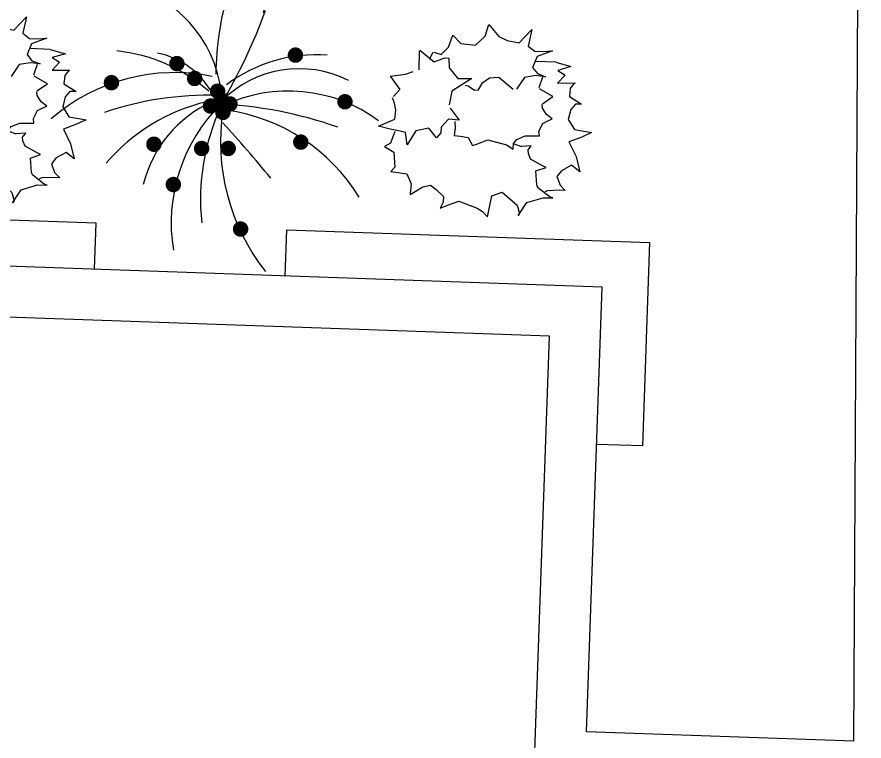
# Model space of a CAD drawing. Extents: x 302512 to 1034855, y -184136 to 410364.
# Drawn here: x 515227 to 521880, y -29005 to -23314 of the extents above; entities that cross this region are included whole.
import ezdxf

# ---------------------------------------------------------------- set-up
doc = ezdxf.new("R2010")
doc.units = 0
doc.header["$MEASUREMENT"] = 0
for name, color, linetype in [('WALL', 4, 'Continuous'), ('WZ', 2, 'Continuous'), ('支路', 7, 'Continuous'), ('树', 80, 'Continuous'), ('环境', 8, 'Continuous')]:
    doc.layers.add(name, color=color, linetype=linetype)

# ---------------------------------------------------------------- blocks, each defined once
blk = doc.blocks.new('A$C2FB4403F')
at = {"layer": 'WZ'}
for p, q in [((24303.89990800619, 23178.44032616913), (2472.083340525627, 23943.96845434606)), ((23890.18578636646, 22792.7012937814), (2858.476174235344, 23530.17383720726)), ((24181.86133700609, 19683.71289616823), (24303.89990800619, 23178.44032616913)), ((23768.14520746469, 19297.91636404395), (23890.18578636646, 22792.7012937814)), ((26280.58207386732, 19610.42395309359), (24181.86133700609, 19683.71289616823))]:
    blk.add_line(p, q, dxfattribs=at)
for points in [[(20316.4401756525, 23320.82978258282), (20329.00399446487, 23680.61048030853), (18889.88120353222, 23730.86575555801), (18877.31738466024, 23371.0850578323)], [(21815.51388961077, 23268.12182343006), (21828.09023499489, 23628.26123525202), (24676.35409200191, 23528.79766964912), (24620.51489728689, 21929.77234642208), (24260.73419952393, 21942.33616523445)]]:
    blk.add_lwpolyline(points, dxfattribs=at)
blk = doc.blocks.new('M_F19')
for points in [[(268.7080528295992, 189.5246823612033, 29.997, 29.997, 1), (298.7110528295925, 189.5246823612033, 29.997, 29.997, 1)], [(-191.8093345468515, 156.4668311215355, 29.997, 29.997, 1), (-161.8063345468472, 156.4668311215355, 29.997, 29.997, 1)], [(-446.0820038316924, 82.30226051427235, 29.997, 29.997, 1), (-416.0790038316882, 82.30226051427235, 29.997, 29.997, 1)], [(-123.0610951829804, 98.83118613411352, 29.997, 29.997, 1), (-93.05809518297974, 98.83118613411352, 29.997, 29.997, 1)], [(-33.71233810031845, 49.24440927460455, 29.997, 29.997, 1), (-3.709338100325112, 49.24440927460455, 29.997, 29.997, 1)], [(-19.93873613717733, 16.33028782293695, 29.997, 29.997, 1), (10.06426386282692, 16.33028782293695, 29.997, 29.997, 1)], [(461.0593985062042, 8.137689907016465, 29.997, 29.997, 1), (491.0623985062048, 8.137689907016465, 29.997, 29.997, 1)], [(-61.25954202660796, -8.391235712817434, 29.997, 29.997, 1), (-31.25654202661462, -8.391235712817434, 29.997, 29.997, 1)], [(14.31561309290555, -0.1986377968969464, 29.997, 29.997, 1), (44.31861309290616, -0.1986377968969464, 29.997, 29.997, 1)], [(-13.11182038153493, -33.11275924857182, 29.997, 29.997, 1), (16.89117961846932, -33.11275924857182, 29.997, 29.997, 1)], [(-281.1580916295134, -156.8641067153294, 29.997, 29.997, 1), (-251.1550916295128, -156.8641067153294, 29.997, 29.997, 1)], [(289.3085705483827, -148.6715087994162, 29.997, 29.997, 1), (319.311570548387, -148.6715087994162, 29.997, 29.997, 1)], [(-95.63366170854351, -173.3930323351706, 29.997, 29.997, 1), (-65.63066170855018, -173.3930323351706, 29.997, 29.997, 1)], [(7.488697337259509, -173.3930323351706, 29.997, 29.997, 1), (37.49169733725284, -173.3930323351706, 29.997, 29.997, 1)], [(-205.5829365099999, -313.5295756337619, 29.997, 29.997, 1), (-175.5799365099992, -313.5295756337619, 29.997, 29.997, 1)], [(55.63641898233618, -486.7239701720391, 29.997, 29.997, 1), (85.63941898234043, -486.7239701720391, 29.997, 29.997, 1)]]:
    blk.add_lwpolyline(points, format="xyseb", close=True)
for centre, radius, start, end in [((-364.0624273419307, 515.2882468599455), 548.1530888286114, 342.9456350568751, 6.481377850901596), ((-482.9476049698787, -9.366995773521921), 481.590292170942, 6.990448297876262, 78.02836256322455), ((1198.922633930124, 96.34765904088272), 1224.727740074601, 163.8561215232247, 179.1105149163876), ((-1741.271413846636, 1043.621006615649), 2025.93579038022, 328.9872775939272, 340.3610108459401), ((-479.6631429767804, -437.3135074485181), 647.0761581219064, 48.75809887789755, 83.86240095366526), ((-315.4999156218582, -111.3503274217328), 315.4465604040754, 28.89011928670217, 78.45792187995568), ((365.5584485565705, -390.9622622612733), 581.995294796342, 85.87406080653938, 126.9558399417119), ((298.1803219250505, -285.4993274423141), 422.0224543355716, 62.9908582621707, 135.9101719540797), ((-184.6246790750956, -610.5179731575663), 732.1080079143107, 78.55155098013316, 130.9815348713877), ((-55.34489215565918, -1222.577526333058), 1255.971122874843, 88.32856473930403, 108.7290030802688), ((256.6452040341828, -536.2419319682922), 586.1115378131698, 53.32312996791644, 115.7632577042061), ((104.3438884092575, -701.2951203766679), 728.2267695975378, 103.045235373428, 139.776625494149), ((154.9695312472904, -426.2726432152922), 475.875404494438, 114.0955767610405, 166.2953379553469), ((450.0667731131434, -463.4394365845765), 649.3232523907575, 134.4860623050567, 189.3762174920274), ((778.5288632172087, -372.2509250680741), 863.8362127019741, 155.0887597473385, 185.9637238118709), ((-86.60310277417375, -1604.443387119136), 1605.401999270764, 70.52489667841802, 87.82436815328639), ((805.4092372159939, -148.5996439054143), 812.9823453502462, 171.2495824831473, 218.2332804430338), ((-82.58800080557194, -736.4260957738588), 718.2576203812787, 31.31504884319343, 82.13779409021814), ((-3287.951766343682, -3108.005333478603), 4475.046511780242, 39.0487703031419, 42.67989976416857)]:
    blk.add_arc(centre, radius, start, end)
at = {"width": 0.8, "flags": 9}
for tag in ['YSIZE', 'XSIZE']:
    blk.add_attdef(tag, (0, 0), '', height=0.5, dxfattribs=at)
blk = doc.blocks.new('M_F8')
for p, q in [((2.884182448335196, 532.5664998485645), (27.62648433399954, 593.8089837036823)), ((27.62648433399954, 593.8089837036823), (75.99653670368934, 524.4181436125509)), ((-201.8146768222468, 486.4796405021534), (-173.2033220844496, 550.1487763033165)), ((-173.2033220844496, 550.1487763033165), (-132.0132619734759, 501.7751866417693)), ((-53.67982563220357, 486.4796405021534), (2.884182448335196, 532.5664998485645)), ((75.99653670368934, 524.4181436125509), (121.3056000353281, 499.7167353163386)), ((185.4131813522872, 481.4213266714505), (259.2922986166595, 549.119549372439)), ((259.2922986166595, 549.119549372439), (233.2527650227312, 460.8508504265901)), ((-370.4592343217118, 375.215561996858), (-361.0861575099079, 478.2667451751622)), ((-357.9617962472839, 481.3895083786356), (-286.1015255753082, 412.6887204385403)), ((-310.0213174105265, 429.9178676502779), (-286.1015255753082, 465.7756923612669)), ((-282.9771678007201, 465.7756923612669), (-244.828337578565, 450.6218157911662)), ((-244.828337578565, 450.6218157911662), (-201.8146768222468, 486.4796405021534)), ((-132.0132619734759, 501.7751866417693), (-53.67982563220357, 486.4796405021534)), ((121.3056000353281, 499.7167353163386), (185.4131813522872, 481.4213266714505)), ((-286.1015255753082, 412.6887204385403), (-225.7344686574688, 430.1637465203203)), ((-225.7344686574688, 430.1637465203203), (-203.0661146184939, 426.6417373585809)), ((-203.0661146184939, 426.6417373585809), (-206.6405997363727, 373.847852538489)), ((-197.093665275821, 440.3927811557442), (-197.093665275821, 440.3927811557442)), ((233.2527650227312, 460.8508504265901), (266.7194913184976, 430.1637465203203)), ((266.7194913184976, 430.1637465203203), (309.7331520748121, 424.9930257156011)), ((362.2937472916747, 424.9930257156011), (276.266425779042, 399.4766426140523)), ((309.7331520748121, 424.9930257156011), (362.2937472916747, 424.9930257156011)), ((-206.6405997363727, 373.847852538489), (-163.6269389800545, 312.3612377519366)), ((-206.6405997363727, 373.847852538489), (-206.6405997363727, 373.847852538489)), ((276.266425779042, 399.4766426140523), (247.5207110297015, 343.0483416582047)), ((375.8369509097829, 361.7987271304773), (265.7653595947922, 374.4149086848065)), ((-529.8015715146794, 353.3562195725426), (-445.4438627682757, 356.478982776016)), ((-445.4438627682757, 356.478982776016), (-402.6150345968526, 368.677131733768)), ((247.5207110297015, 343.0483416582047), (271.4405028649235, 307.1905169472175)), ((375.8369509097829, 361.7987271304773), (456.4065953362733, 332.3147570511319)), ((-163.6269389800545, 312.3612377519366), (-87.14655192797363, 307.1905169472175)), ((-87.14655192797363, 307.1905169472175), (-154.0800045195101, 271.3326922362285)), ((8.532615412903397, 302.1322031165128), (-34.4810453434111, 276.5034130409476)), ((61.09321062976596, 302.1322031165128), (8.532615412903397, 302.1322031165128)), ((132.8525861354246, 230.4165536945384), (61.09321062976596, 302.1322031165128)), ((199.7860387269611, 291.9031684810907), (151.9464550565208, 230.4165536945384)), ((261.8935684043718, 296.9614823117936), (199.7860387269611, 291.9031684810907)), ((314.4541636212343, 286.7324476763715), (261.8935684043718, 296.9614823117936)), ((271.4405028649235, 307.1905169472175), (314.4541636212343, 286.7324476763715)), ((276.266425779042, 230.4165536945384), (300.186217614264, 286.7324476763715)), ((-517.5428041926098, 203.1028206295377), (-527.0897386531615, 233.902331509822)), ((-201.8146768222468, 245.8163091346796), (-220.4899739405482, 172.2359563074024)), ((-154.0800045195101, 271.3326922362285), (-201.8146768222468, 245.8163091346796)), ((-110.961432395492, 266.2743784055256), (-125.3342897701659, 271.3326922362285)), ((-77.49470609972559, 240.6455883299604), (-110.961432395492, 266.2743784055256)), ((-58.40083717862944, 240.6455883299604), (-77.49470609972559, 240.6455883299604)), ((-34.4810453434111, 276.5034130409476), (-58.40083717862944, 240.6455883299604)), ((465.7987964630338, 238.4560953688742), (444.1899143122464, 213.1775191409706)), ((-512.8217926461839, 167.2449959185506), (-517.5428041926098, 203.1028206295377)), ((346.0348003892759, 175.6077193839319), (277.1586636422653, 222.5370489143661)), ((444.1899143122464, 213.1775191409706), (436.3399810758347, 168.9515640219506)), ((-522.3687271067356, 116.0998227414366), (-512.8217926461839, 167.2449959185506)), ((-217.3656161659565, 153.4993770865603), (-173.3286067743866, 85.3003118611523)), ((286.5508647690258, 141.1928773787622), (346.0348003892759, 175.6077193839319)), ((436.3399810758347, 168.9515640219506), (499.2257099697417, 122.5998054175852)), ((-613.2219715334904, 85.3003118611523), (-522.3687271067356, 116.0998227414366)), ((-230.715124905375, 95.52934649657436), (-273.7287856616931, 54.61320795488427)), ((-173.3286067743866, 85.3003118611523), (-230.715124905375, 95.52934649657436)), ((285.6586269058062, 116.0998227414366), (285.6586269058062, 136.5578920122807)), ((304.7524958269023, 80.24199803044758), (285.6586269058062, 116.0998227414366)), ((438.2808986342898, 97.32122918968162), (420.5969831017101, 44.6844863677743)), ((465.7987964630338, 124.7256089029288), (438.2808986342898, 97.32122918968162)), ((499.2257099697417, 122.5998054175852), (465.7987964630338, 124.7256089029288)), ((-551.0095304883762, 64.84224259030634), (-613.2219715334904, 85.3003118611523)), ((-527.0897386531615, 49.44248715016511), (-555.835453402502, -12.0441276363872)), ((-498.4489352715136, 49.44248715016511), (-551.0095304883762, 64.84224259030634)), ((-469.7032205221731, 39.21345251474122), (-498.4489352715136, 49.44248715016511)), ((-340.662238253226, 54.61320795488427), (-412.4216137588846, 44.38417331946039)), ((-340.662238253226, 54.61320795488427), (-340.662238253226, 54.61320795488427)), ((-302.3695890433337, -1.815093000965135), (-340.662238253226, 54.61320795488427)), ((-273.7287856616931, 54.61320795488427), (-278.5547085758117, 23.81369707459999)), ((-197.2483986096086, 80.24199803044758), (-197.2483986096086, 44.38417331946039)), ((-173.3286067743866, 85.3003118611523), (-173.3286067743866, 85.3003118611523)), ((333.4982105762465, 54.61320795488427), (304.7524958269023, 80.24199803044758)), ((304.7524958269023, 44.38417331946039), (333.4982105762465, 54.61320795488427)), ((-464.9822089757472, -27.33147610251399), (-469.7032205221731, 39.21345251474122)), ((-412.4216137588846, 44.38417331946039), (-464.9822089757472, -27.33147610251399)), ((-412.4216137588846, 44.38417331946039), (-412.4216137588846, 44.38417331946039)), ((-278.5547085758117, 23.81369707459999), (-302.3695890433337, -1.815093000965135)), ((-197.2483986096086, 44.38417331946039), (-206.7953330701566, 3.355627803754032)), ((-206.7953330701566, 3.355627803754032), (-173.3286067743866, -1.815093000965135)), ((256.9129121564656, -6.873406831668035), (280.832703991684, 34.04273171002205)), ((280.832703991684, 34.04273171002205), (304.7524958269023, 44.38417331946039)), ((420.5969831017101, 44.6844863677743), (450.0989299902103, -12.15765030557486)), ((-555.835453402502, -12.0441276363872), (-589.3021796982684, -27.33147610251399)), ((-589.3021796982684, -27.33147610251399), (-541.4625960278318, -63.18930081350118)), ((-173.3286067743866, -1.815093000965135), (-130.3149460180757, -12.0441276363872)), ((-130.3149460180757, -12.0441276363872), (-111.2210770969796, -58.13098698279828)), ((-87.30128526175758, -52.96026617807911), (-53.83455896599116, -42.73123154265522)), ((-53.83455896599116, -42.73123154265522), (-25.08884421665061, -32.50219690723316)), ((-25.08884421665061, -32.50219690723316), (75.31133467065592, -68.36002161822034)), ((113.4990725128482, -63.18930081350118), (132.6978528016407, -42.73123154265522)), ((132.6978528016407, -42.73123154265522), (180.4325251043811, -27.33147610251399)), ((180.4325251043811, -27.33147610251399), (189.9794595649291, -27.33147610251399)), ((189.9794595649291, -27.33147610251399), (256.9129121564656, -32.50219690723316)), ((256.9129121564656, -32.50219690723316), (256.9129121564656, -6.873406831668035)), ((450.0989299902103, -12.15765030557486), (542.4866057726213, -35.31042304813309)), ((542.4866057726213, -35.31042304813309), (487.4508101151259, -56.38360542459486)), ((-541.4625960278318, -63.18930081350118), (-541.4625960278318, -119.6176017693506)), ((-111.2210770969796, -58.13098698279828), (-87.30128526175758, -52.96026617807911)), ((75.31133467065592, -68.36002161822034), (108.7780609664223, -93.98881169378546)), ((108.7780609664223, -93.98881169378546), (113.4990725128482, -63.18930081350118)), ((151.7917217227368, -83.7597770583634), (118.3249954269704, -68.36002161822034)), ((156.5127332691627, -83.7597770583634), (151.7917217227368, -83.7597770583634)), ((209.1782398537216, -83.7597770583634), (156.5127332691627, -83.7597770583634)), ((189.9794595649291, -104.2178463292075), (209.1782398537216, -83.7597770583634)), ((487.4508101151259, -56.38360542459486), (414.6879674237462, -77.45678780105663)), ((414.6879674237462, -77.45678780105663), (448.1148809304541, -159.5775007023094)), ((-541.4625960278318, -119.6176017693506), (-541.4625960278318, -145.2463918449157)), ((189.9794595649291, -124.6759156000535), (189.9794595649291, -104.2178463292075)), ((199.6313053931772, -155.4754264803378), (189.9794595649291, -124.6759156000535)), ((-541.4625960278318, -145.2463918449157), (-565.3823878630501, -165.7044611157598)), ((-565.3823878630501, -165.7044611157598), (-479.3550663504175, -186.1625303866058)), ((261.7388350705878, -196.3915650220297), (199.6313053931772, -155.4754264803378)), ((448.1148809304541, -159.5775007023094), (461.8738298448297, -243.8240170889076)), ((-479.3550663504175, -186.1625303866058), (-460.156286061625, -242.4784243684389)), ((223.4461858606992, -222.020355097593), (280.832703991684, -206.6205996574517)), ((223.4461858606992, -298.9067253242883), (223.4461858606992, -222.020355097593)), ((280.832703991684, -206.6205996574517), (261.7388350705878, -196.3915650220297)), ((420.5969831017101, -205.9292593066748), (363.620269885756, -231.2078355345784)), ((461.8738298448297, -243.8240170889076), (420.5969831017101, -205.9292593066748)), ((-460.156286061625, -242.4784243684389), (-469.7032205221731, -293.7360045195692)), ((-469.7032205221731, -298.9067253242883), (-398.0487563842144, -263.0489006132993)), ((-398.0487563842144, -263.0489006132993), (-355.0350956278962, -257.8781798085802)), ((-355.0350956278962, -257.8781798085802), (-326.2893808785557, -283.5069698841453)), ((363.620269885756, -231.2078355345784), (336.102372057012, -260.6918056139257)), ((336.102372057012, -260.6918056139257), (349.861320971384, -309.1231545843893)), ((-469.7032205221731, -293.7360045195692), (-469.7032205221731, -298.9067253242883)), ((-326.2893808785557, -283.5069698841453), (-288.1016430363634, -324.5355153998516)), ((228.2721087748178, -314.1940737904133), (223.4461858606992, -298.9067253242883)), ((290.379638452232, -370.6223747462627), (228.2721087748178, -314.1940737904133)), ((349.861320971384, -309.1231545843893), (375.3951697403791, -340.6867150298349)), ((-292.8226545827893, -355.2226193061215), (-312.0214348715817, -385.9097232123895)), ((-288.1016430363634, -324.5355153998516), (-292.8226545827893, -355.2226193061215)), ((-264.1818512011414, -370.6223747462627), (-206.7953330701566, -355.2226193061215)), ((-206.7953330701566, -355.2226193061215), (-111.2210770969796, -401.3094786525307)), ((-206.7953330701566, -355.2226193061215), (-206.7953330701566, -355.2226193061215)), ((-58.55557051241703, -452.567058803661), (-25.08884421665061, -339.8228638659784)), ((-25.08884421665061, -339.8228638659784), (32.29767391433779, -324.5355153998516)), ((32.29767391433779, -324.5355153998516), (108.7780609664223, -401.3094786525307)), ((279.0825273397604, -334.401730812293), (263.3395293656358, -338.6071246637366)), ((345.8932228518788, -336.4813211783912), (279.0825273397604, -334.401730812293)), ((375.3951697403791, -340.6867150298349), (345.8932228518788, -336.4813211783912)), ((-312.0214348715817, -385.9097232123895), (-264.1818512011414, -370.6223747462627)), ((-111.2210770969796, -401.3094786525307), (-82.47536234763538, -421.7675479233767)), ((108.7780609664223, -457.6253726343639), (161.3386561832849, -391.0804440171087)), ((108.7780609664223, -401.3094786525307), (118.3249954269704, -447.3963379989418)), ((161.3386561832849, -391.0804440171087), (252.1919006100397, -370.6223747462627)), ((252.1919006100397, -370.6223747462627), (304.7524958269023, -375.6806885769656)), ((304.7524958269023, -375.6806885769656), (290.379638452232, -370.6223747462627)), ((-82.47536234763538, -421.7675479233767), (-58.55557051241703, -452.567058803661)), ((118.3249954269704, -447.3963379989418), (108.7780609664223, -457.6253726343639))]:
    blk.add_line(p, q)
for points in [[(-529.8015715146794, 353.3562195725426), (-482.9361804795954, 275.2871394857048), (-521.1784030370727, 241.3087802022619)], [(456.4065953362733, 332.3147570511319), (383.6036048963251, 316.3957079752327), (421.172409403378, 288.2381097326943), (377.342136266172, 247.5660239648932), (474.3948800304097, 241.3087802022619)]]:
    blk.add_lwpolyline(points)
at = {"width": 0.8, "flags": 9}
for tag, p in [('XSIZE', (-73.64507482200497, 244.0595074509692)), ('YSIZE', (141.9357371939223, 228.4456914336024)), ('XSIZE', (-182.6776358473653, 109.5505510769653)), ('YSIZE', (124.2207148486741, -73.0337007179769))]:
    blk.add_attdef(tag, p, '', height=0.2, dxfattribs=at)

msp = doc.modelspace()

# ---------------------------------------------------------------- hatches: boundary and pattern name
at = {"layer": '环境'}
h = msp.add_hatch(dxfattribs=at)
h.set_pattern_fill('ANGLE,_O', color=256, scale=3000)
h.set_pattern_definition([(0, (-609984.0939585507, -119640.7769003473), (0, 825.0000000000001), [600, -225]), (90, (-609984.0939585507, -119640.7769003473), (-825.0000000000001, 5.051501209517306e-14), [600, -225])])
edge = h.paths.add_edge_path()
edge.add_arc((456452.5202698254, -20483.03600952902), 5999.999999882882, 82.90610739022549, 136.7172286932041, ccw=False)
edge.add_arc((529230.5564035431, 564349.7677956127), 583343.7460008563, 262.9064421242585, 271.3139044814773)
edge.add_arc((556282.2267406606, -32330.84227312566), 19209.61674449953, 135.390996447, 143.8505578282533)
edge.add_arc((523139.7908070374, 498264.9605886798), 519563.4119421407, 267.02239156334633, 271.9446668256243, ccw=False)
edge.add_line((496150.7153754483, -20596.9948833962), (452084.6465785343, -16369.43911441136))
edge = h.paths.add_edge_path()
edge.add_arc((557649.2972619648, -28887.4074915247), 12195.37604413375, 122.3331244259789, 138.4177400750413, ccw=False)
edge.add_line((551126.7109780756, -18582.89076209709), (563157.0100887832, -18006.58508349324))
edge.add_arc((576761.7066860453, 6333.997658741195), 27884.61471376488, 240.7978392002225, 252.5319908396245)
edge.add_arc((-697884.8105419346, 47187662.48797935), 47224907.05095948, 271.5129119605803, 271.53649819632426, ccw=False)
edge.add_line((548957.8885803409, -20781.98179117788), (548527.1118179576, -20793.40171051768))
edge = h.paths.add_edge_path()
edge.add_line((626586.9758837472, -14296.28622386651), (626866.4842934804, -14065.55741847632))
edge.add_arc((622239.3367429655, -17885.17854441365), 5999.99999999521, 39.53901633858169, 100.4383675919696)
edge.add_arc((577050.392796655, 207323.149270234), 223698.033626444, 274.291430304433, 281.3702984552263, ccw=False)
edge.add_arc((576761.7066861086, 6333.997658622451), 27884.61471362988, 294.3952189639236, 307.6369724271134, ccw=False)
edge.add_arc((-3202813.969650181, 30587041.36929663), 30840004.67889177, 277.0611024603429, 277.11889753257)
edge.add_line((619149.7247513805, -15221.32666661206), (626586.9758837472, -14296.28622386654))

# ---------------------------------------------------------------- linework, layer by layer
at = {"layer": 'WALL'}
msp.add_line((521799.1813753496, -29005.23156671273), (521840.2168930422, -21493.07455029385), dxfattribs=at)

# ---------------------------------------------------------------- block references
msp.add_blockref('A$C2FB4403F', (495518.5993016015, -48615.65551982122), dxfattribs=at)
at = {"layer": '支路', "xscale": 1.44, "yscale": 1.44, "zscale": 1.44, "rotation": 4.248435238497092}
for p in [(514987.3144600042, -24128.88966718095, -14034.38399999977), (518956.9816124737, -24229.31809226971, -14034.38399999977)]:
    msp.add_blockref('M_F8', p, dxfattribs=at)
at = {"layer": '树', "xscale": 2.02176, "yscale": 2.02176, "zscale": 2.02176}
msp.add_blockref('M_F19', (516840.400462767, -23997.26922121574, -23390.63999999961), dxfattribs=at)

doc.saveas('drawing.dxf')
